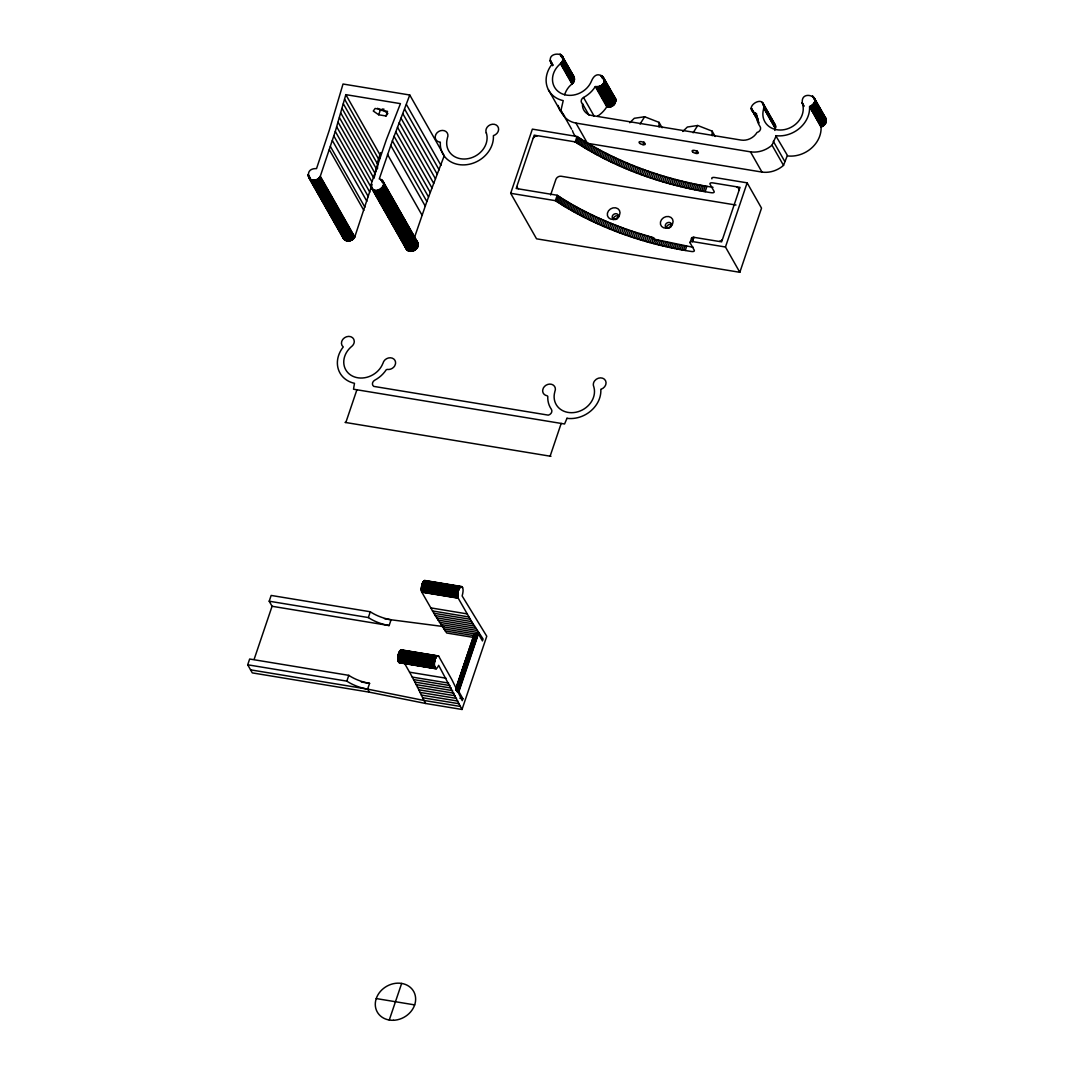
<?xml version="1.0" encoding="UTF-8"?>
<svg xmlns="http://www.w3.org/2000/svg" width="1074" height="1074" viewBox="0 0 1074 1074"><rect width="100%" height="100%" fill="white"/><g stroke="black" fill="none" stroke-linecap="round" stroke-linejoin="round"><path stroke-width="1.5" d="M571.623 129.175L560.95 110.394L563.219 100.634A27.521 23.359 -29.6 0 1 551.996 64.279C542.813 49.86 574.174 51.512 559.138 64.896A20.916 17.761 -29.6 0 0 561.286 93.451A20.916 17.761 -29.6 0 0 591.546 80.912C598.648 64.104 613.764 87.464 595.291 86.578L594.996 87.048A27.521 23.359 -29.6 0 1 583.544 97.479A4.189 3.558 -29.6 0 0 582.497 103.708L589.062 115.267M571.771 74.562C576.308 76.818 574.429 83.128 570.63 85.128A20.916 17.761 -29.6 0 0 564.656 94.821M400.79 662.175C395.648 663.88 397.595 649.287 402.2 650.119M473.164 637.365L446.677 633.002L435.225 615.577L421.8 592.163C420.578 589.156 421.988 578.389 426.136 581.477M369.335 692.166L367.617 689.132L369.577 683.359A22.755 8.699 18.7 0 1 348.795 675.345L249.651 659.02L247.705 664.793L252.296 672.888L369.335 692.166L425.599 703.47L462.008 709.471L438.675 665.343C433.896 675.962 432.057 655.059 438.622 656.107L451.953 679.802L462.236 700.651L462.894 698.731L458.867 691.643L478.413 633.848L474.627 634.036L473.996 635.727M478.413 633.848L482.441 640.923L483.085 639.003L471.634 621.577L458.209 598.164C454.933 587.76 466.344 580.51 462.142 595.963L486.764 636.251L462.008 709.471M409.771 95.009L392.386 140.815L379.27 178.942C392.923 183.533 371.134 198.757 371 184.647L386.318 139.821L400.441 103.641L345.828 94.646L335.303 131.417L320.28 176.297C311.285 189.36 300.895 168.041 316.535 168.605L329.235 130.41L343.022 84.014L409.771 95.009L444.247 155.703L426.861 201.509L414.269 238.106M342.673 235.622C342.445 242.348 352.594 242.415 354.756 236.978L372.114 184.46M405.542 247.45C408.388 256.673 423.572 247.221 416.296 240.724M613.71 96.311C619.282 100.406 612.556 109.011 606.783 106.809L595.291 86.578M582.497 103.708A14.15 12.015 -29.6 0 0 591.881 115.509L741.073 140.076A14.15 12.015 -29.6 0 0 757.022 132.464A4.189 3.558 -29.6 0 0 760.07 126.557A27.521 23.359 -29.6 0 1 756.512 113.656C740.201 108.085 766.769 91.814 763.533 109.239A20.916 17.761 -29.6 0 0 782.57 129.9A20.916 17.761 -29.6 0 0 802.788 105.037C797.995 87.437 826.712 97.64 809.568 106.702A27.521 23.359 -29.6 0 1 776.234 135.713L772.018 145.165L783.51 165.383A24.044 20.406 -29.6 0 1 761.963 172.068L587.438 143.312A24.044 20.406 -29.6 0 1 585.652 142.923M772.716 122.181L775.415 125.202L775.025 129.471A20.916 17.761 -29.6 0 0 774.784 130.437M775.71 135.646L787.725 155.945A27.521 23.359 -29.6 0 0 821.06 126.933C826.013 125.9 828.645 118.073 823.194 115.871M405.435 245.651L405.435 246.859M722.158 239.851L721.634 241.878L719.446 241.408M375.699 172.216L377.417 166.081M533.281 138.143L534.194 135.136L537.309 135.74M378.719 114.784L373.282 111.025L375.135 108.474L382.425 109.669L387.848 113.428L385.996 115.979L378.719 114.784L380.277 110.166L377.565 108.286M385.996 115.979L387.043 112.904M380.612 152.642L377.417 162.617L377.524 168.618M254.108 659.396L272.071 606.273L269.198 601.212L271.158 595.439L370.288 611.764A22.755 8.699 18.7 0 0 391.07 619.779L443.696 626.585M345.828 422.525L356.904 389.768M711.887 178.861A4.403 1.692 18.7 0 1 714.787 177.505L747.142 182.849L761.52 208.141L739.825 272.299L536.544 238.817L510.674 193.293L532.368 129.135L577.033 136.492C617.912 163.114 664.94 179.774 713.015 187.319M247.705 664.793L346.835 681.131L348.795 675.345M269.198 601.212L368.342 617.55L370.288 611.764M272.071 606.273L389.124 625.551L391.07 619.779L384.479 618.691M550.626 194.985L555.876 179.439A4.403 3.732 -29.6 0 1 561.219 176.257L735.972 205.04M739.825 272.299L725.46 247.007L693.092 241.663A4.403 1.692 18.7 0 0 690.193 243.019L694.22 250.121A4.403 1.692 18.7 0 1 691.32 251.477C643.272 243.919 596.231 227.312 555.392 200.663L557.205 195.267L519.185 188.984A3.303 2.806 -29.6 0 1 517.131 185.601L532.892 138.989A4.403 3.732 -29.6 0 1 538.235 135.794L575.208 141.889C616.087 168.511 663.114 185.171 711.203 192.716A4.403 1.692 18.7 0 0 714.089 191.36L710.062 184.258A4.403 1.692 18.7 0 1 712.961 182.902L736.026 186.701A4.403 3.732 -29.6 0 1 738.764 191.226L722.614 238.978A3.303 2.806 -29.6 0 1 718.6 241.368L694.529 237.421A4.403 1.692 18.6 0 0 691.629 238.79M575.087 142.278L577.033 136.492M556.641 201.496L558.467 196.099L557.205 195.267M576.51 142.735L578.336 137.338M557.983 202.368L559.809 196.972L558.467 196.099M577.852 143.607L579.678 138.21M559.339 203.241L561.165 197.858L559.809 196.972M579.208 144.48L581.034 139.083M560.709 204.114L562.534 198.717L561.165 197.858M580.578 145.352L582.403 139.956M562.091 204.986L563.917 199.589L562.534 198.717M581.96 146.225L583.786 140.828M563.488 205.846L565.313 200.462L563.917 199.589M583.357 147.084L585.182 141.687M564.911 206.718L566.736 201.321L565.313 200.462M584.78 147.944L586.605 142.56M566.334 207.564L568.159 202.18L566.736 201.321M586.203 148.803L588.028 143.406M567.784 208.423L569.596 203.026L568.159 202.18M587.653 149.662L589.478 144.265M569.233 209.269L571.059 203.872L569.596 203.026M589.102 150.508L590.928 145.111M570.71 210.115L572.523 204.718L571.059 203.872M590.579 151.353L592.405 145.957M572.187 210.96L574.013 205.564L572.523 204.718M592.056 152.199L593.882 146.802M573.677 211.793L575.503 206.396L574.013 205.564M593.56 153.032L595.372 147.635M575.194 212.625L577.02 207.228L575.503 206.396M595.063 153.864L596.889 148.467M576.711 213.458L578.537 208.061L577.02 207.228M596.58 154.683L598.406 149.299M578.242 214.276L580.067 208.88L578.537 208.061M598.111 155.515L599.936 150.118M579.785 215.095L581.611 209.698L580.067 208.88M599.668 156.334L601.48 150.937M581.343 215.901L583.169 210.504L581.611 209.698M601.212 157.14L603.038 151.743M582.913 216.706L584.739 211.31L583.169 210.504M602.783 157.945L604.608 152.548M584.498 217.512L586.323 212.115L584.739 211.31M604.367 158.751L606.192 153.354M586.082 218.304L587.908 212.907L586.323 212.115M605.951 159.543L607.777 154.146M587.693 219.096L589.505 213.699L587.908 212.907M607.562 160.335L609.388 154.938M589.304 219.875L591.116 214.478L589.505 213.699M609.173 161.113L610.999 155.717M590.915 220.653L592.741 215.256L591.116 214.478M610.784 161.892L612.61 156.495M592.553 221.432L594.378 216.035L592.741 215.256M612.422 162.671L614.247 157.274M594.191 222.197L596.016 216.8L594.378 216.035M614.059 163.436L615.885 158.039M595.842 222.949L597.668 217.552L596.016 216.8M615.711 164.188L617.537 158.791M597.493 223.701L599.319 218.304L597.668 217.552M617.375 164.94L619.188 159.543M599.171 224.453L600.997 219.056L599.319 218.304M619.04 165.691L620.866 160.294M600.836 225.191L602.662 219.794L600.997 219.056M620.718 166.43L622.531 161.033M602.527 225.916L604.353 220.519L602.662 219.794M622.396 167.155L624.222 161.758M604.219 226.641L606.045 221.244L604.353 220.519M624.088 167.88L625.914 162.483M605.911 227.366L607.736 221.969L606.045 221.244M625.793 168.605L627.605 163.208M607.629 228.077L609.441 222.68L607.736 221.969M627.498 169.303L629.324 163.919M609.334 228.775L611.16 223.379L609.441 222.68M629.203 170.014L631.029 164.617M455.886 688.394L474.117 634.398M611.052 229.474L612.878 224.077L611.16 223.379M630.921 170.712L632.747 165.315M455.846 688.877L474.48 634.116M456.141 688.702L474.627 634.036M455.779 690.193L474.977 633.902M456.168 690.085L475.178 633.835M456.369 690.032L475.393 633.794M456.598 689.991L475.607 633.754M456.839 689.964L475.849 633.727M457.081 689.938L476.104 633.7M456.812 691.495L476.359 633.687M612.784 230.158L614.61 224.761L612.878 224.077M632.653 171.397L634.479 166M476.628 633.687L457.081 691.495L458.867 691.643M457.363 691.495L476.91 633.7M457.645 691.508L477.192 633.714M457.94 691.535L477.487 633.727M643.044 144.681L643.97 141.929M458.249 691.562L477.796 633.767M458.558 691.602L478.105 633.794M614.516 230.843L616.342 225.446L614.61 224.761M634.385 172.068L636.211 166.685M616.248 231.514L618.074 226.117L616.342 225.446M636.117 172.739L637.943 167.356M617.993 232.172L619.819 226.775L618.074 226.117M637.862 173.411L639.688 168.014M619.738 232.83L621.564 227.433L619.819 226.775M639.607 174.069L641.433 168.672M621.497 233.474L623.323 228.077L621.564 227.433M641.366 174.713L643.192 169.316M623.256 234.119L625.081 228.722L623.323 228.077M643.125 175.357L644.95 169.96M550.116 456.182L561.192 423.424M625.014 234.75L626.84 229.353L625.081 228.722M644.883 175.988L646.709 170.591M626.786 235.367L628.612 229.97L626.84 229.353M646.655 176.606L648.481 171.209M628.545 235.985L630.371 230.588L628.612 229.97M648.428 177.223L650.24 171.827M630.317 236.589L632.143 231.192L630.371 230.588M650.2 177.828L652.012 172.431M632.103 237.179L633.928 231.783L653.569 237.73L655.153 240.495M651.972 178.418L653.798 173.021M633.875 237.77L635.701 232.373M653.744 179.009L655.57 173.612M635.66 238.347L637.486 232.951M655.529 179.586L657.355 174.189M637.446 238.911L639.272 233.514M657.315 180.15L659.141 174.753M639.231 239.475L641.057 234.078M659.1 180.714L660.926 175.317M641.017 240.026L642.843 234.629M660.886 181.264L662.712 175.868M642.802 240.563L644.628 235.166M662.671 181.801L664.497 176.405M644.588 241.1L646.414 235.703M664.457 182.325L666.283 176.942M646.373 241.61L648.199 236.226M666.242 182.849L668.068 177.452M648.172 242.133L649.985 236.736M668.041 183.359L669.867 177.975M649.958 242.63L651.784 237.233M669.827 183.869L671.653 178.472M651.743 243.127L653.569 237.73M671.612 184.352L673.438 178.969M389.271 1020.031L401.649 983.422M673.398 184.835L675.224 179.439M653.529 243.597L654.965 239.354L692.757 247.235A4.403 1.692 18.7 0 0 693.294 247.302M655.315 244.08L656.751 239.838M675.184 185.305L677.009 179.922M657.1 244.536L658.537 240.294M676.982 185.775L678.795 180.378M658.886 244.993L660.322 240.751M678.755 186.218L680.58 180.835M660.671 245.422L662.108 241.194M680.54 186.661L682.366 181.264M662.457 245.852L663.88 241.623M682.326 187.091L684.151 181.694M664.229 246.282L665.665 242.039M684.098 187.52L685.924 182.124M696.113 153.421L697.039 150.669M666.001 246.684L667.437 242.442M685.87 187.923L687.696 182.526M667.773 247.087L669.209 242.845M687.642 188.326L689.468 182.929M669.545 247.476L670.981 243.234M689.414 188.715L691.24 183.318M671.304 247.852L672.74 243.61M691.186 189.091L692.999 183.694M673.076 248.215L674.499 243.973M692.945 189.454L694.771 184.057M674.821 248.577L676.258 244.335M694.703 189.816L696.516 184.419M676.58 248.913L678.016 244.684M696.449 190.152L698.275 184.755M678.325 249.249L679.761 245.006M698.194 190.487L700.02 185.09M680.07 249.571L681.507 245.342M699.939 190.81L701.765 185.413M681.802 249.88L683.239 245.651M701.671 191.118L703.497 185.721M683.534 250.188L684.97 245.946M703.403 191.427L705.229 186.03M685.252 250.47L686.689 246.241M705.135 191.709L706.947 186.312M691.508 238.522L690.058 242.67M725.46 247.007L747.142 182.849M783.51 165.383L787.202 155.878M738.952 190.353L740.067 187.373L736.885 186.943M516.97 186.514L516.151 188.487L518.42 188.742M567.018 418.216L564.575 423.988L353.521 389.218L354.487 383.311A27.521 23.359 -29.6 0 1 343.25 346.956A6.605 5.612 -29.6 0 1 344.459 337.8A6.605 5.612 -29.6 0 1 353.802 339.29L354.272 341.304A6.605 5.612 -29.6 0 1 351.48 346.593L350.392 347.573A20.916 17.761 -29.6 0 0 352.554 376.128A20.916 17.761 -29.6 0 0 382.8 363.589L382.988 363.254A6.605 5.612 -29.6 0 1 390.372 357.776A6.605 5.612 -29.6 0 1 395.527 363.724L394.762 365.818A6.605 5.612 -29.6 0 1 387.271 369.416L386.264 369.724A27.521 23.359 -29.6 0 1 374.813 380.156A4.189 3.558 -29.6 0 0 373.752 386.385L548.29 415.141A4.189 3.558 -29.6 0 0 551.338 409.234A27.521 23.359 -29.6 0 1 547.78 396.333L547.069 395.742A6.605 5.612 -29.6 0 1 542.679 390.184L543.337 388.063A6.605 5.612 -29.6 0 1 551.754 384.358A6.605 5.612 -29.6 0 1 554.855 391.554L554.788 391.916A20.916 17.761 -29.6 0 0 573.825 412.577A20.916 17.761 -29.6 0 0 594.043 387.714L593.707 386.492A6.605 5.612 -29.6 0 1 594.593 380.894L596.298 379.243A6.605 5.612 -29.6 0 1 605.615 380.814A6.605 5.612 -29.6 0 1 600.93 389.271L600.822 389.298A27.521 23.359 -29.6 0 1 567.502 418.39L566.965 418.323M606.783 106.809L606.488 107.279A27.521 23.359 -29.6 0 1 597.52 116.234M640.05 124.047L644.628 116.757L659.033 122.369L662.108 127.752M693.119 132.787L697.711 125.497L712.116 131.109L715.177 136.505M629.74 122.745L634.291 118.288L644.628 116.757M682.809 131.484L687.36 127.027L697.711 125.497M384.049 109.199L382.545 109.038M560.95 110.394A24.044 20.406 -29.6 0 0 575.946 123.08L750.471 151.837A24.044 20.406 -29.6 0 0 772.018 145.165M380.277 110.166L387.566 111.36M510.674 193.293L555.392 200.663M654.267 239.166L653.18 238.858L654.965 239.354M345.009 422.391L550.935 456.316M424.579 580.443L461.968 586.619M424.311 580.578L462.182 586.847M424.029 580.792L462.37 587.129M423.894 580.913L462.464 587.29M423.626 581.222L462.545 587.478M423.492 581.396L459.9 587.384M423.357 581.584L459.766 587.585M423.223 581.786L459.632 587.787M423.089 582.001L459.511 588.002M422.968 582.242L459.377 588.243M422.847 582.484L459.256 588.485M422.726 582.739L459.135 588.74M422.606 583.007L459.014 589.008M422.498 583.289L458.907 589.29M422.377 583.585L458.799 589.586M422.283 583.88L458.692 589.881M422.176 584.189L458.585 590.19M422.082 584.498L458.491 590.499M421.988 584.82L458.397 590.821M421.907 585.155L458.316 591.143M421.827 585.478L458.236 591.479M421.76 585.813L458.168 591.814M421.693 586.162L458.101 592.15M421.626 586.498L458.048 592.499M421.572 586.834L457.994 592.835M421.532 587.183L457.94 593.184M421.491 587.518L457.9 593.519M421.451 587.867L457.873 593.855M421.438 588.203L457.846 594.204M421.411 588.539L457.819 594.526M421.397 588.861L457.806 594.862M421.397 589.183L457.806 595.184M421.397 589.505L457.806 595.506M421.411 589.814L457.819 595.815M421.424 590.123L457.833 596.124M421.451 590.418L457.86 596.406M421.478 590.7L457.886 596.701M421.518 590.968L457.927 596.969M421.558 591.237L457.967 597.238M421.612 591.492L458.021 597.48M421.666 591.72L458.074 597.721M421.733 591.949L458.142 597.949M421.8 592.163L458.209 598.164M430.674 607.871L467.083 613.872M432.446 610.945L468.855 616.946M433.829 613.267L470.237 619.268M435.225 615.577L471.634 621.577M436.621 617.845L473.043 623.846M438.044 620.101L474.453 626.088M439.454 622.316L475.863 628.317M440.89 624.504L477.299 630.505M442.327 626.679L478.736 632.667M443.763 628.814L480.172 634.815M445.213 630.921L473.352 635.553M401.112 649.837L438.514 656.013M400.844 649.971L438.622 656.107M400.575 650.173L437.118 656.066M400.427 650.307L436.836 656.295M400.293 650.441L436.702 656.442M400.025 650.777L436.568 656.603M399.89 650.965L436.299 656.966M399.756 651.18L436.165 657.167M399.635 651.394L436.044 657.395M399.501 651.623L435.91 657.624M399.38 651.878L435.789 657.865M399.26 652.133L435.668 658.134M399.139 652.401L435.547 658.402M399.031 652.683L435.44 658.671M398.924 652.965L435.332 658.966M398.816 653.261L435.225 659.261M398.709 653.569L435.131 659.57M398.615 653.891L435.024 659.892M398.535 654.214L434.943 660.215M398.441 654.536L434.849 660.537M398.373 654.872L434.782 660.872M398.293 655.207L434.702 661.208M398.226 655.543L434.634 661.544M398.172 655.878L434.581 661.879M398.118 656.227L434.527 662.228M398.065 656.563L434.473 662.564M398.024 656.912L434.433 662.913M397.998 657.248L434.406 663.249M397.971 657.583L434.379 663.584M397.944 657.919L434.352 663.92M397.93 658.255L434.352 664.256M397.93 658.577L434.339 664.578M397.93 658.899L434.339 664.887M397.944 659.208L434.352 665.195M397.957 659.503L434.366 665.504M397.984 659.798L434.393 665.799M398.011 660.08L434.42 666.081M398.051 660.362L434.46 666.363M398.092 660.617L434.5 666.618M398.145 660.872L434.554 666.873M398.199 661.114L434.608 667.115M398.266 661.342L434.675 667.33M398.333 661.544L434.742 667.545M398.414 661.745L434.822 667.746M398.494 661.933L434.997 668.095M398.682 662.242L435.185 668.377M398.884 662.497L436.514 668.713M399.098 662.685L436.245 668.82M404.697 663.625L409.57 672.19L445.978 678.191M409.57 672.19L412.255 677.09L448.663 683.091M412.255 677.09L413.584 679.587L449.993 685.574M413.584 679.587L414.9 682.097L451.308 688.098M414.9 682.097L416.215 684.635L452.624 690.636M416.215 684.635L417.517 687.212L453.926 693.2M417.517 687.212L418.806 689.803L455.215 695.804M361.334 682.003L369.577 683.359M459.86 698.234L462.894 698.731M418.806 689.803L420.082 692.421L456.504 698.422M420.082 692.421L421.357 695.066L457.766 701.067M421.357 695.066L422.619 697.738L459.041 703.739M250.578 669.854L367.617 689.132L423.881 700.436L460.29 706.437M376.249 998.565L414.671 1004.888M632.143 231.192L633.928 231.783M612.636 95.747L613.455 96.15M813.998 97.506L825.785 118.234M813.233 96.606L826.188 119.348M812.763 96.23L826.282 119.939M812.521 96.056L826.295 120.234M814.723 100.244L826.282 120.852M814.763 100.929L826.255 121.161M814.71 101.238L826.201 121.456M814.656 101.533L826.148 121.765M814.562 101.842L826.054 122.074M814.468 102.151L825.96 122.382M814.347 102.446L825.839 122.678M814.213 102.742L825.705 122.973M814.065 103.037L825.557 123.268M813.904 103.319L825.396 123.55M813.73 103.601L825.221 123.832M813.542 103.869L825.033 124.101M813.327 104.138L824.819 124.369M813.112 104.393L824.604 124.624M812.87 104.648L824.362 124.879M812.629 104.876L824.12 125.108M812.374 105.104L823.865 125.336M812.105 105.319L823.597 125.551M811.823 105.534L823.315 125.752M811.541 105.722L823.033 125.953M811.246 105.896L822.738 126.128M810.937 106.071L822.429 126.289M810.628 106.219L822.12 126.45M810.306 106.353L821.798 126.584M809.997 106.474L821.489 126.705M809.662 106.595L821.06 126.933L809.568 106.621M802.117 102.688L803.755 105.574M802.171 102.97L803.983 106.433M763.104 103.413L775.307 124.92M762.486 102.782L775.549 125.779M762.016 102.406L775.616 126.37M764.138 106.447L775.629 126.678M763.131 104.984L775.603 127.282M764.057 107.36L775.549 127.591M764.003 107.669L775.495 127.9M763.923 107.977L775.415 128.209M763.829 108.286L775.321 128.518M773.32 141.312L784.812 161.53M755.183 112.931L756.821 115.817M754.874 112.837L756.526 115.724M754.592 112.73L757.868 118.516M754.297 112.609L757.586 118.395M751.384 108.125L757.868 119.55M751.397 108.42L757.989 120.275M751.464 109.011L758.096 120.865M751.599 109.588L759.184 122.933M750.471 151.837L761.963 172.068M603.118 76.872L615.617 98.875M602.689 76.455L615.751 99.452M602.219 76.079L615.832 100.057M601.964 75.918L615.832 100.352M601.427 75.636L615.805 100.969M601.145 75.516L602.783 78.402M604.273 81.047L615.764 101.278M600.849 75.408L602.487 78.295M603.494 83.141L614.986 103.373M603.319 83.423L614.811 103.654M603.132 83.691L614.623 103.923M602.93 83.96L614.422 104.191M602.715 84.228L614.207 104.46M602.487 84.47L613.979 104.702M602.245 84.712L613.737 104.943M601.99 84.953L613.482 105.171M601.722 85.168L613.214 105.4M601.453 85.37L612.945 105.601M601.172 85.571L612.663 105.802M600.876 85.759L612.368 105.99M600.581 85.92L612.073 106.151M600.272 86.081L611.764 106.313M599.95 86.229L611.442 106.46M599.628 86.35L611.119 106.581M599.305 86.47L610.797 106.702M598.983 86.564L610.475 106.796M598.648 86.645L610.139 106.876M598.312 86.712L609.804 106.944M597.976 86.766L609.468 106.997M597.654 86.806L609.146 107.038M597.319 86.819L608.81 107.051M596.983 86.833L608.475 107.051M596.661 86.819L608.153 107.051M596.325 86.793L607.817 107.011M596.016 86.739L607.508 106.97M562.091 55.861L574.04 76.845M561.514 55.19L573.409 75.851M561.058 54.814L572.778 75.22M560.547 54.479L574.509 78.858M560.279 54.331L562.749 58.667M563.018 58.936L574.483 79.476M559.997 54.197L561.648 57.083M562.951 59.553L574.442 79.785M562.897 59.862L574.389 80.08M562.83 60.157L574.322 80.389M562.736 60.466L574.228 80.698M562.642 60.775L574.134 80.993M583.544 97.479L594.217 116.26M562.508 61.07L574.013 81.302M562.373 61.366L573.865 81.597M562.226 61.648L573.717 81.879M562.051 61.943L573.543 82.161M561.877 62.211L573.368 82.443M561.675 62.48L573.167 82.711M561.46 62.748L572.952 82.98M561.232 63.004L572.724 83.235M561.004 63.245L572.496 83.477M560.749 63.473L572.241 83.705M560.494 63.702L571.986 83.933M550.264 60.198L552.721 64.534M550.264 60.506L552.734 65.138M550.304 61.111L552.774 65.433M550.425 61.688L552.506 65.675M575.946 123.08L587.438 143.312M548.438 89.813L560.534 111.105M406.509 104.648L440.984 165.342M404.656 109.145L439.132 169.84M402.817 113.656L437.293 174.337M401.005 118.167L435.48 178.861M399.233 122.678L433.708 183.372M397.474 127.202L431.949 187.896M395.756 131.74L430.231 192.434M394.051 136.277L428.526 196.958M392.386 140.815L426.861 201.509M390.748 145.366L425.223 206.047M387.539 154.468L422.028 215.162M345.828 94.646L380.303 155.341L379.095 159.945L344.62 99.251M343.371 103.856L377.847 164.55M342.096 108.461L376.571 169.155M382.988 181.345L417.611 242.294M382.263 180.419L418.028 243.395M381.82 180.029L418.135 243.986M381.324 179.694L418.175 244.59M381.055 179.533L382.693 182.432M383.687 184.204L418.162 244.885M380.773 179.398L382.425 182.285M383.66 184.513L418.135 245.194M383.619 184.822L418.095 245.503M383.566 185.117L418.041 245.812M383.485 185.426L417.961 246.121M383.391 185.735L417.867 246.429M383.284 186.03L417.759 246.725M383.149 186.339L417.625 247.02M383.015 186.634L417.491 247.315M382.854 186.916L417.33 247.611M340.794 113.052L375.269 173.746L373.94 178.338L339.465 117.657M382.68 187.198L417.155 247.893M382.492 187.48L416.967 248.161M382.29 187.749L416.766 248.43M382.076 188.004L416.551 248.698M381.834 188.259L416.309 248.94M381.592 188.5L416.068 249.181M381.351 188.729L415.826 249.41M381.082 188.943L415.557 249.638M380.8 189.158L415.276 249.839M380.518 189.346L414.994 250.041M380.223 189.534L414.698 250.229M379.928 189.709L414.403 250.39M379.619 189.856L414.094 250.551M379.297 190.004L413.772 250.698M378.988 190.138L413.463 250.819M378.652 190.246L413.128 250.94M378.33 190.34L412.805 251.034M377.994 190.434L412.47 251.115M377.659 190.501L412.134 251.182M377.323 190.554L411.812 251.235M338.109 122.248L371.752 181.493M377.001 190.581L411.476 251.276M376.665 190.608L411.141 251.289M376.33 190.608L410.805 251.303M376.007 190.595L410.483 251.289M375.672 190.568L410.147 251.262M375.35 190.528L409.825 251.209M375.041 190.46L409.516 251.155M374.732 190.38L409.207 251.074M374.128 190.192L408.899 250.98M373.846 190.071L408.321 250.752M373.577 189.923L408.053 250.618M370.933 185.869L407.784 250.47M370.96 186.178L407.288 250.121M371.067 186.755L406.831 249.732M336.712 126.826L406.267 249.061M335.303 131.417L369.778 192.098M333.853 135.995L368.328 196.676M332.376 140.56L366.852 201.254M330.416 146.494L364.892 207.188M329.356 149.702L363.831 210.397M320.28 176.297L354.756 236.978M320.119 176.579L354.595 237.273M319.945 176.861L354.42 237.555M319.757 177.143L354.232 237.824M319.555 177.411L354.031 238.092M319.34 177.666L353.816 238.361M319.112 177.922L353.588 238.603M318.857 178.163L353.346 238.844M318.616 178.391L353.091 239.086M318.347 178.606L352.822 239.301M318.065 178.821L352.541 239.515M317.783 179.022L352.259 239.703M317.488 179.197L351.963 239.891M317.192 179.371L351.668 240.066M316.884 179.533L351.359 240.214M316.562 179.667L351.05 240.361M316.253 179.801L350.728 240.495M315.917 179.908L350.392 240.603M315.595 180.016L350.07 240.697M315.259 180.096L349.735 240.791M314.924 180.163L349.399 240.858M314.601 180.217L349.077 240.898M314.266 180.244L348.741 240.938M313.93 180.271L348.406 240.965M313.595 180.271L348.07 240.965M313.272 180.257L347.748 240.952M312.937 180.231L347.412 240.925M312.615 180.19L347.103 240.885M312.306 180.123L346.781 240.818M311.688 179.962L346.472 240.737M311.406 179.855L345.882 240.549M308.225 174.619L309.862 177.519M311.111 179.734L345.586 240.428M308.198 174.928L309.849 177.814M310.842 179.6L345.318 240.281M308.198 175.237L345.049 240.133M308.225 175.841L344.553 239.797M308.332 176.431L344.096 239.395M308.748 177.532L343.371 238.468M425.599 703.47L422.619 697.738M486.253 132.827L486.388 133.095A20.916 17.761 -29.6 0 1 466.908 158.845A20.916 17.761 -29.6 0 1 447.348 138.264L447.402 137.888A6.605 5.612 -29.6 0 0 444.3 130.692A6.605 5.612 -29.6 0 0 435.883 134.398L435.225 136.519A6.605 5.612 -29.6 0 0 440.259 142.144L440.327 142.667A27.521 23.359 -29.6 0 0 466.935 164.658A27.521 23.359 -29.6 0 0 493.382 135.713L493.476 135.606A6.605 5.612 -29.6 0 0 498.43 127.846A6.605 5.612 -29.6 0 0 490.362 124.745A6.605 5.612 -29.6 0 0 486.253 132.827L486.347 133.149M712.116 131.109L712.169 135.673M659.033 122.369L659.1 126.933M389.124 625.551A22.755 8.699 18.7 0 1 368.342 617.55M367.617 689.132A22.755 8.699 18.7 0 1 346.835 681.131M667.316 228.212A3.303 2.806 -29.6 0 1 665.652 224.305A3.303 2.806 -29.6 0 1 670.364 222.774A3.303 2.806 -29.6 0 1 670.713 227.111M669.599 227.916A3.303 2.806 -29.6 0 1 668.619 228.225M616.973 218.908A3.303 2.806 -29.6 0 1 612.193 217.176A3.303 2.806 -29.6 0 1 616.664 213.78A3.303 2.806 -29.6 0 1 617.389 218.599M666.457 228.238A3.303 2.806 -29.6 0 1 671.72 224.936M613.415 219.646A3.303 2.806 -29.6 0 1 619.201 216.706M564.481 115.804A27.521 23.359 -29.6 0 1 558.198 105.453M575.557 136.532A24.044 20.406 -29.6 0 1 572.442 130.625M693.817 237.341L692.381 241.583L693.817 237.341M393.406 1020.287A20.916 17.761 -29.6 0 0 413.879 991.826A20.916 17.761 -29.6 0 0 379.095 993.061A20.916 17.761 -29.6 0 0 393.406 1020.287M612.999 219.432A6.605 5.612 -29.6 0 0 619.47 210.45A6.605 5.612 -29.6 0 0 608.488 210.84A6.605 5.612 -29.6 0 0 612.999 219.432M666.081 228.185A6.605 5.612 -29.6 0 0 672.539 219.19A6.605 5.612 -29.6 0 0 661.557 219.579A6.605 5.612 -29.6 0 0 666.081 228.185M693.307 152.401A3.303 1.262 18.7 0 0 698.369 152.978A3.303 1.262 18.7 0 0 694.072 150.347A3.303 1.262 18.7 0 0 693.307 152.401M639.983 143.486A3.303 1.262 18.7 0 0 645.232 144.359A3.303 1.262 18.7 0 0 641.312 141.647A3.303 1.262 18.7 0 0 639.983 143.486"/></g></svg>
